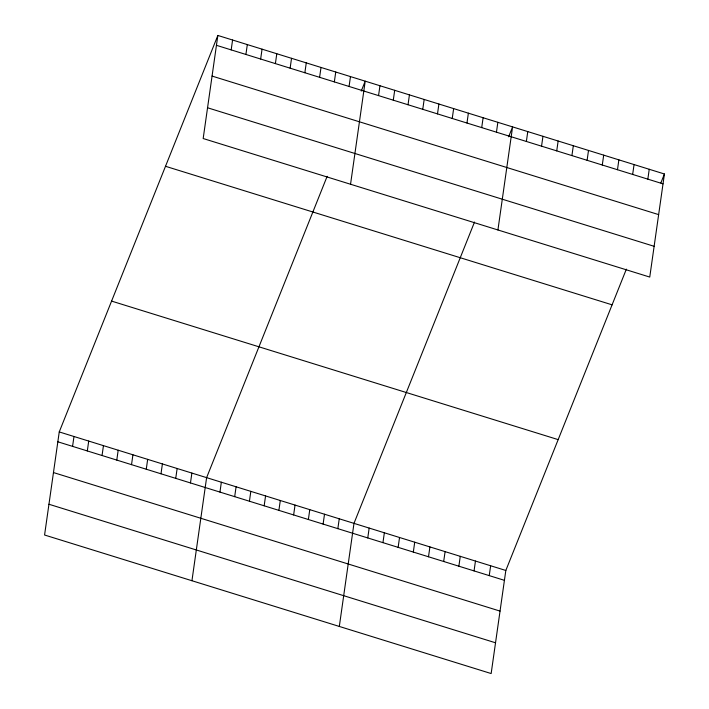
<?xml version="1.0" encoding="UTF-8"?>
<svg xmlns="http://www.w3.org/2000/svg" width="709" height="709" viewBox="0 0 709 709"><rect width="100%" height="100%" fill="white"/><g stroke="black" fill="none" stroke-linecap="round" stroke-linejoin="round"><path stroke-width="1.06" d="M217.849 35.45L203.173 138.53L649.754 277.068L664.43 173.989L217.849 35.45L59.246 431.932L44.57 535.011L491.151 673.55L505.827 570.47L626.366 269.145M72.575 446.36L73.984 436.496M87.313 450.933L88.714 441.069M102.052 455.506L103.452 445.642M116.79 460.079L118.19 450.215M131.528 464.652L132.929 454.788M146.267 469.225L147.667 459.361M160.996 473.798L162.405 463.934M231.178 49.887L232.579 40.023M175.735 478.362L177.144 468.498M245.917 54.46L247.317 44.596M190.473 482.935L191.882 473.071M260.655 59.024L262.055 49.169M191.944 580.733L206.611 477.644L327.15 176.319M275.393 63.597L276.794 53.733M219.95 492.081L221.35 482.217M290.132 68.17L291.532 58.306M234.688 496.654L236.088 486.791M304.861 72.743L306.27 62.879M249.426 501.228L250.826 491.364M319.599 77.316L321.009 67.452M264.165 505.792L265.565 495.937M334.338 81.889L335.747 72.026M278.894 510.365L280.303 500.501M349.076 86.463L350.476 76.599M293.632 514.938L295.041 505.074M350.547 184.251L365.215 81.172L361.253 91.08M308.371 519.511L309.78 509.647M378.553 95.6L379.953 85.736M323.109 524.084L324.509 514.22M393.291 100.173L394.691 90.309M337.847 528.657L339.248 518.793M408.029 104.746L409.43 94.882M339.319 626.446L353.986 523.366L474.525 222.041M422.759 109.319L424.168 99.455M367.767 537.936L369.167 528.072M437.497 113.892L438.906 104.028M382.949 542.651L384.358 532.787M452.236 118.465L453.645 108.601M398.139 547.357L399.539 537.493M466.974 123.029L468.374 113.165M413.32 552.072L414.721 542.208M481.712 127.602L483.113 117.738M428.502 556.778L429.911 546.914M496.451 132.175L497.851 122.311M443.683 561.493L445.092 551.629M497.922 229.973L512.589 126.884L508.628 136.793M458.874 566.199L460.274 556.335M526.37 141.454L527.771 131.599M474.055 570.905L475.455 561.049M541.552 146.169L542.961 136.305M489.237 575.619L490.646 565.755M556.733 150.875L558.143 141.011M571.924 155.59L573.324 145.726M587.105 160.296L588.505 150.432M602.287 165.011L603.696 155.147M617.477 169.717L618.877 159.853M632.658 174.432L634.059 164.568M647.84 179.138L649.24 169.274M660.859 182.904L664.43 173.989M216.44 45.314L663.021 183.853M212.062 76.076L658.643 214.614M207.551 107.768L654.132 246.307M165.507 166.287L612.089 304.826M111.579 301.095L558.16 439.624M59.246 431.932L505.827 570.47M57.837 441.796L504.418 580.325M53.459 472.557L500.04 611.096M48.948 504.25L495.529 642.788"/></g></svg>
